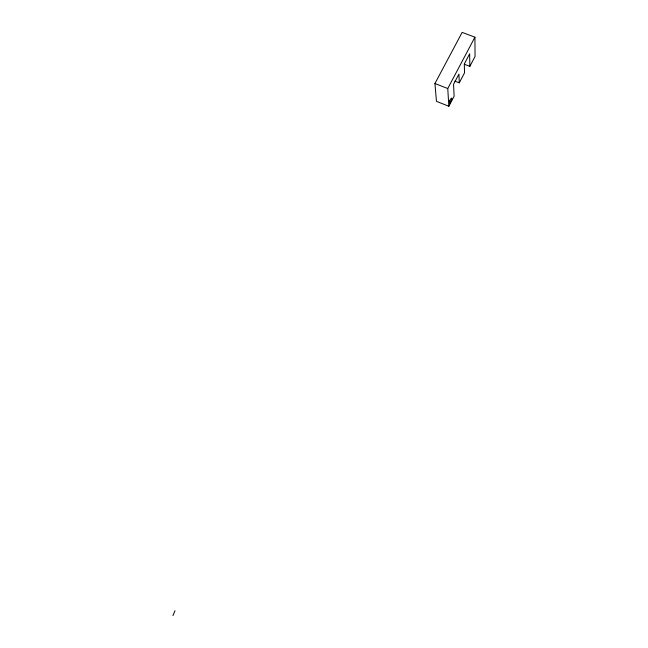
<?xml version="1.0" encoding="UTF-8"?>
<svg xmlns="http://www.w3.org/2000/svg" width="648" height="648" viewBox="0 0 648 648"><rect width="100%" height="100%" fill="white"/><g stroke="black" fill="none" stroke-linecap="round" stroke-linejoin="round"><path stroke-width="0.97" d="M172.951 615.6L175.001 610.7M454.823 81.122L459.27 82.847L464.543 72.835L464.3 63.95L469.646 53.833L469.857 66.355L464.567 64.33M469.857 66.355L475.049 56.489L474.927 37.171L462.145 32.4L434.93 83.519L436.469 101.355L448.845 106.248L454.127 96.212L453.543 84.321L458.938 74.115L459.27 82.847M448.845 106.248L447.76 88.533L474.927 37.171M434.93 83.519L447.76 88.533M449.388 100.238A2.714 2.414 -11.4 0 1 449.485 101.485M450.368 102.465A2.778 0.608 -68 0 0 451.729 98.14A2.778 0.608 -68 0 0 449.72 101.307A2.778 0.608 -68 0 0 450.368 102.465"/></g></svg>
